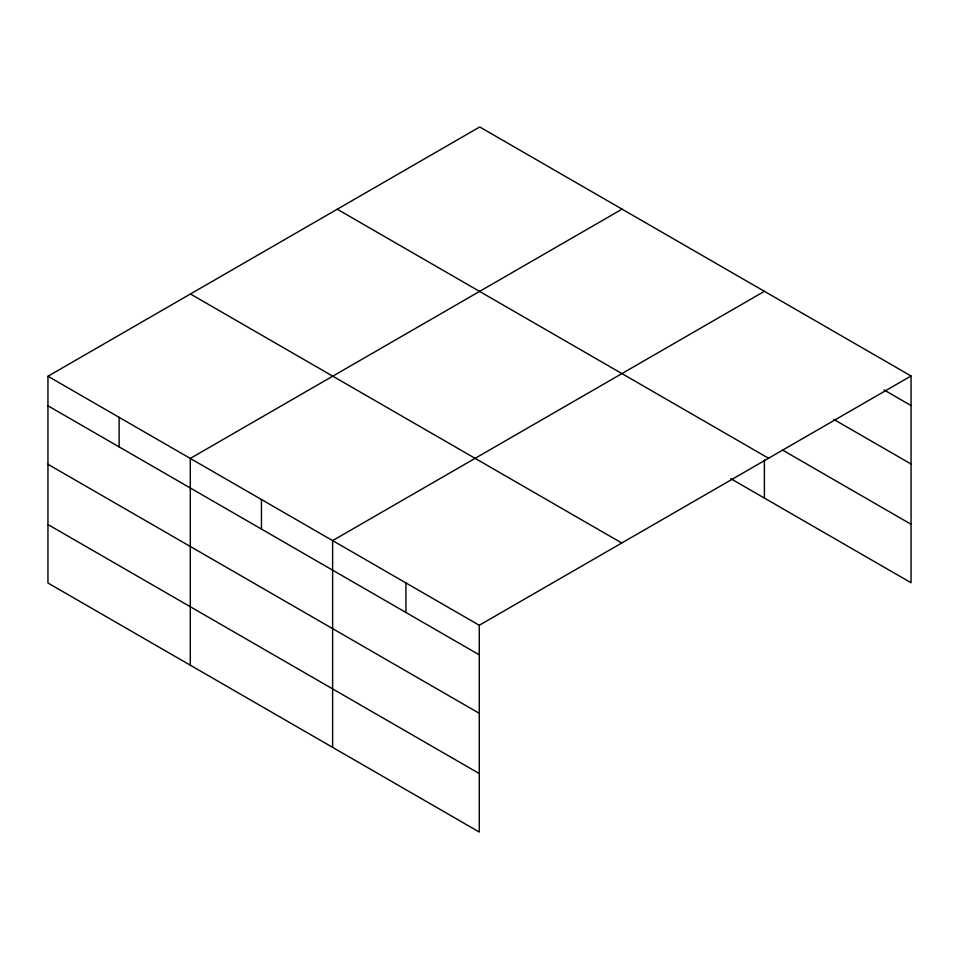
<?xml version="1.0" encoding="UTF-8"?>
<svg xmlns="http://www.w3.org/2000/svg" width="959" height="959" viewBox="0 0 959 959"><rect width="100%" height="100%" fill="white"/><g stroke="black" fill="none" stroke-linecap="round" stroke-linejoin="round"><path stroke-width="1.44" d="M479.272 713.304L479.272 625.268L47.95 376.252L47.95 583.012L479.272 832.028L479.272 713.304L47.95 464.288M730.758 478.661L911.05 582.748L911.05 375.988L479.728 126.972L47.95 376.252M622.067 209.146L190.29 458.426L190.29 665.186M764.407 291.32L332.617 540.612L332.617 747.373M479.272 625.268L911.05 375.988M884.03 389.941L911.05 405.537M833.862 419.455L911.05 464.012M782.412 449.999L911.05 524.261M337.244 209.23L768.567 458.246M190.433 293.993L621.756 543.01M47.95 405.801L479.272 654.829M47.95 524.537L479.272 773.553M764.407 460.068L764.407 498.081M405.945 582.94L405.945 612.489M261.447 499.519L261.447 529.068M119.12 417.345L119.12 446.894"/></g></svg>
